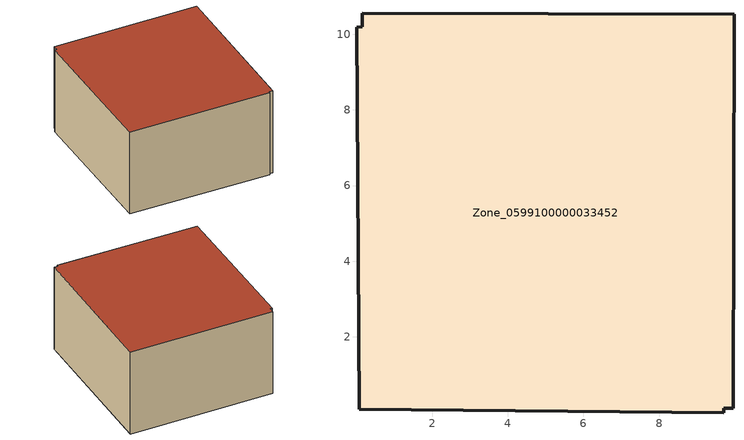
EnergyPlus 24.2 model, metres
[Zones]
Zone_0599100000033452
 floor ground (C_G): 0.07,0.09 0,10.19 0.15,10.19 0.15,10.55 9.98,10.53 9.96,0.12 9.71,0.12 9.71,0 z0
 wall outside (C_F): 9.98,10.53 0.15,10.55 0.15,10.19 0,10.19 0.07,0.09 9.71,0 9.71,0.12 9.96,0.12 9.98,10.53 z0:6.11
 roof outside (C_R): 0,10.19 0.07,0.09 9.71,0 9.71,0.12 9.96,0.12 9.98,10.53 0.15,10.55 0.15,10.19 z6.11
[BUILDING]
Pand.0599100000033452: North Axis=0; Terrain=City; Loads Convergence Tolerance Value=0.04; Temperature Convergence Tolerance Value=0.4; Solar Distribution=FullExterior; Maximum Number of Warmup Days=25; Minimum Number of Warmup Days=1
[Site:Location]
Rotterdam.The.Hague.AP_ZH_NLD Design_Conditions: Latitude=51.96; Longitude=4.45; Time Zone=1; Elevation=-4.5
[SITE:GROUNDTEMPERATURE:BUILDINGSURFACE]
18, 18, 18, 18, 18, 18, 18, 18, 18, 18, 18, 18
[MATERIAL] Thermal Absorptance=0.9; Solar Absorptance=0.7; Visible Absorptance=0.7
Name | Roughness | Thickness | Conductivity | Density | Specific Heat
G.D.1965 | MediumSmooth | 0.15 | 1 | 540 | 1210
F.D.1965 | Rough | 0.3 | 0.857143 | 1920 | 840
R.D.1965 | MediumRough | 0.2 | 0.08 | 1500 | 1000
[CONSTRUCTION]
C_G: G.D.1965
C_F: F.D.1965
C_R: R.D.1965
[ZONE]
Zone_0599100000033452: Type=1; Multiplier=1; Ceiling Height=Autocalculate; Volume=Autocalculate; Floor Area=autocalculate; Part of Total Floor Area=Yes
[ZONEINFILTRATION:DESIGNFLOWRATE]
Infil_Zone_0599100000033452: Zone or ZoneList or Space or SpaceList=Zone_0599100000033452; Schedule=AlwaysOn; Design Flow Rate Calculation Method=Flow/Area; Flow Rate per Floor Area=0.0042; Constant Term Coefficient=1; Temperature Term Coefficient=0; Velocity Term Coefficient=0; Velocity Squared Term Coefficient=0
[HVACTEMPLATE:ZONE:IDEALLOADSAIRSYSTEM]
Zone_0599100000033452: Maximum Heating Supply Air Temperature=50; Minimum Cooling Supply Air Temperature=13; Maximum Heating Supply Air Humidity Ratio=0.0156; Minimum Cooling Supply Air Humidity Ratio=0.0077; Heating Limit=NoLimit; Cooling Limit=NoLimit; Dehumidification Control Type=ConstantSensibleHeatRatio; Cooling Sensible Heat Ratio=0.7; Dehumidification Setpoint=60; Humidification Control Type=None; Humidification Setpoint=30; Outdoor Air Method=None; Outdoor Air Flow Rate per Person=0.00944; Outdoor Air Flow Rate per Zone Floor Area=0; Outdoor Air Flow Rate per Zone=0; Demand Controlled Ventilation Type=None; Outdoor Air Economizer Type=NoEconomizer; Heat Recovery Type=None; Sensible Heat Recovery Effectiveness=0.7; Latent Heat Recovery Effectiveness=0.65
[ZONECONTROL:THERMOSTAT]
ThermostatControl_Zone_0599100000033452: Zone or ZoneList=Zone_0599100000033452; Control Type Schedule=DualSetpointControlType; Control 1=Thermostat_Zone_0599100000033452; Temperature Difference Between Cutout And Setpoint=0
[THERMOSTATSETPOINT:DUALSETPOINT]
Thermostat_Zone_0599100000033452: Heating Setpoint Temperature Schedule=HeatingSetpoint_Zone_0599100000033452; Cooling Setpoint Temperature Schedule=CoolingSetpoint_Zone_0599100000033452
[SCHEDULE:COMPACT]
HeatingSetpoint_Zone_0599100000033452: Through: 12/31, For: AllDays, Until: 24:00, 21
CoolingSetpoint_Zone_0599100000033452: Through: 12/31, For: AllDays, Until: 24:00, 24
DualSetpointControlType: Through: 12/31, For: AllDays, Until: 24:00, 4
AlwaysOn: Through: 12/31, For: AllDays, Until: 24:00, 1
